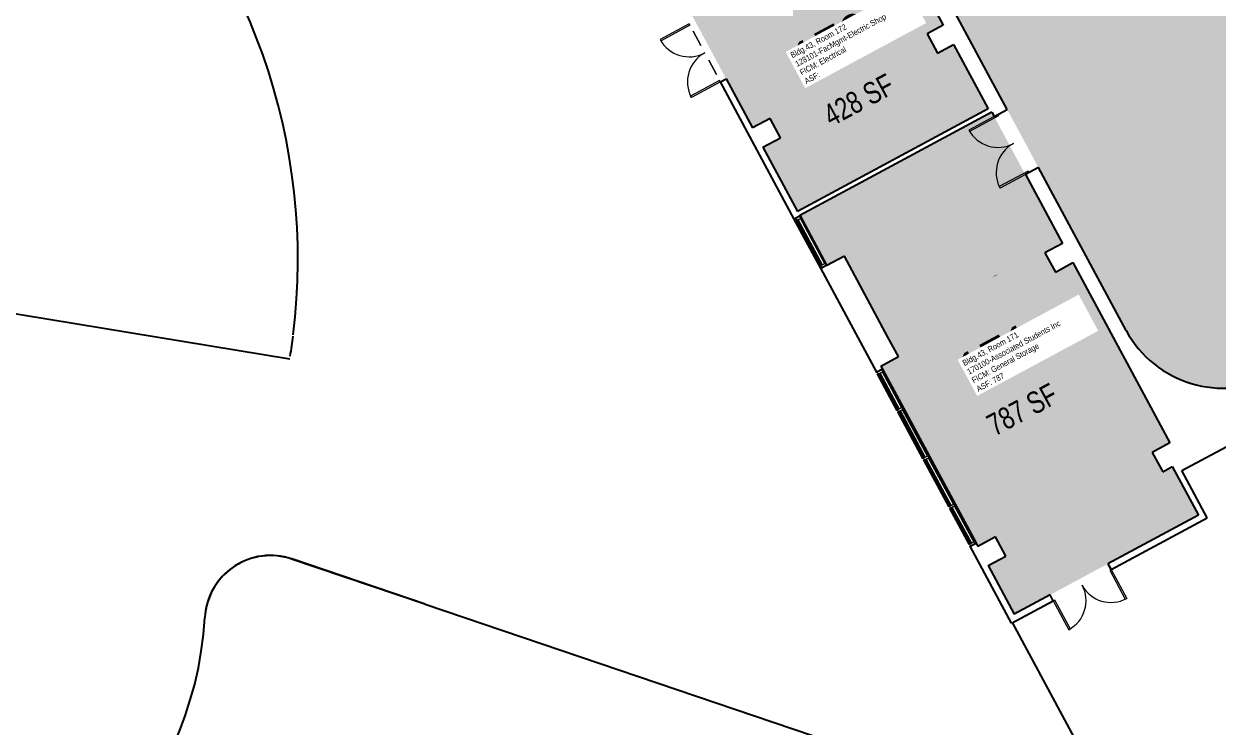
# Model space of a CAD drawing. Header units: inches. Extents: x 69213682 to 69221478, y 27658977 to 27667505.
# Drawn here: x 69217496 to 69218803, y 27660777 to 27661547 of the extents above; entities that cross this region are included whole.
import ezdxf
from ezdxf.enums import TextEntityAlignment as Align

# ---------------------------------------------------------------- set-up
doc = ezdxf.new("R2010")
doc.units = ezdxf.units.IN
doc.header["$LTSCALE"] = 100
doc.header["$MEASUREMENT"] = 0
for name, color, linetype in [('A-DOOR', 2, 'CONTINUOUS'), ('A-GLAZ', 1, 'CONTINUOUS'), ('A-IDEN-RNUM', 7, 'CONTINUOUS'), ('A-IDEN-SNUM', 4, 'CONTINUOUS'), ('A-IDEN-VNUM', 4, 'CONTINUOUS'), ('A-SITE', 3, 'CONTINUOUS'), ('A-WALL', 5, 'CONTINUOUS'), ('AREA-TEXT', 3, 'CONTINUOUS'), ('Rooms-Category-Color', 7, 'CONTINUOUS'), ('Rooms-College-Color', 7, 'CONTINUOUS'), ('Rooms-Department-Color', 7, 'CONTINUOUS'), ('Rooms-Division-Color', 7, 'CONTINUOUS'), ('Rooms-Information', 7, 'CONTINUOUS')]:
    doc.layers.add(name, color=color, linetype=linetype)
doc.layers.add('A-GENM', color=41, linetype='CONTINUOUS', lineweight=20)
doc.styles.add('CP_AREA', font='arial.ttf', dxfattribs={"height": 15})
doc.styles.add('CP_ROOMSNUMBER', font='arial.ttf', dxfattribs={"height": 1})
doc.styles.add('CP_ROOMVNUMBER', font='arial.ttf', dxfattribs={"width": 0.85, "height": 0.075})

# ---------------------------------------------------------------- blocks, each defined once
blk = doc.blocks.new('Double-Flush - 72_ x 84_ W_LOUVERS 18 X 18-1313-BACKGROUND Level 1 Parent View')
at = {"layer": 'A-DOOR', "lineweight": 20}
for p, q in [((-36, 39.5625), (-34.25, 39.5625)), ((-36, 3.5625), (-36, 39.5625)), ((-34.25, 3.5625), (-34.25, 39.5625)), ((34.25, 3.5625), (34.25, 39.5199)), ((36, 3.5625), (36, 39.5625)), ((-36, 3.5625), (-34.25, 3.5625)), ((36, 3.5625), (34.25, 3.5625))]:
    blk.add_line(p, q, dxfattribs=at)
at = {"layer": 'A-DOOR', "lineweight": 5}
for centre, start, end in [((-36, 3.5625), 0, 90), ((36, 3.5625), 90, 180)]:
    blk.add_arc(centre, 36, start, end, dxfattribs=at)
at = {"layer": 'A-GENM', "lineweight": 5}
for p, q in [((-9, 3.5625), (-27, 3.5625)), ((-27, 3.5625), (-9, 3.5625)), ((-26, 3.5625), (-10, 3.5625)), ((-26, 3.5625), (-10, 3.5625)), ((-26, 3.5625), (-10, 3.5625)), ((-26, 3.5625), (-10, 3.5625)), ((-26, 3.5625), (-10, 3.5625)), ((-26, 3.5625), (-10, 3.5625)), ((-26, 3.5625), (-10, 3.5625)), ((-10, 3.5625), (-26, 3.5625)), ((-26, 3.5625), (-10, 3.5625)), ((9, 3.5625), (27, 3.5625)), ((27, 3.5625), (9, 3.5625)), ((26, 3.5625), (10, 3.5625)), ((26, 3.5625), (10, 3.5625)), ((26, 3.5625), (10, 3.5625)), ((26, 3.5625), (10, 3.5625)), ((26, 3.5625), (10, 3.5625)), ((26, 3.5625), (10, 3.5625)), ((26, 3.5625), (10, 3.5625)), ((10, 3.5625), (26, 3.5625)), ((26, 3.5625), (10, 3.5625))]:
    blk.add_line(p, q, dxfattribs=at)
blk = doc.blocks.new('Double-Flush - 72_ x 84_-993-BACKGROUND Level 1 Parent View')
at = {"layer": 'A-DOOR', "lineweight": 20}
for p, q in [((-36, -5.8), (-36, -41.8)), ((-36, -5.8), (-34.3, -5.8)), ((-34.3, -5.8), (-34.3, -41.8)), ((34.2, -5.8), (34.2, -41.8)), ((36, -5.8), (34.2, -5.8)), ((36, -5.8), (36, -41.8)), ((-36, -41.8), (-34.3, -41.8))]:
    blk.add_line(p, q, dxfattribs=at)
at = {"layer": 'A-DOOR', "lineweight": 5}
for centre, start, end in [((-36, -5.8), 270, 360), ((36, -5.8), 180, 270)]:
    blk.add_arc(centre, 36, start, end, dxfattribs=at)
blk = doc.blocks.new('Double-Flush - SLO 72_ x 93_ 60 MIN-815-BACKGROUND Level 1 Parent View')
at = {"layer": 'A-DOOR', "lineweight": 20}
for p, q in [((-36, 39.6), (-34.3, 39.6)), ((-36, 3.6), (-36, 39.6)), ((-34.3, 3.6), (-34.3, 39.6)), ((34.2, 3.6), (34.2, 39.5)), ((36, 3.6), (36, 39.6)), ((-36, 3.6), (-34.3, 3.6)), ((36, 3.6), (34.2, 3.6))]:
    blk.add_line(p, q, dxfattribs=at)
at = {"layer": 'A-DOOR', "lineweight": 5}
for centre, start, end in [((-36, 3.6), 0, 90), ((36, 3.6), 90, 180)]:
    blk.add_arc(centre, 36, start, end, dxfattribs=at)
blk = doc.blocks.new('System Panel - Glazed-811-BACKGROUND Level 1 Parent View')
at = {"layer": 'A-GLAZ', "lineweight": 15}
for p, q in [((28.125, 1.75), (-28.125, 1.75)), ((-28.125, 1.75), (-28.125, 0.75)), ((-28.125, 0.75), (28.125, 0.75)), ((28.125, 0.75), (28.125, 1.75))]:
    blk.add_line(p, q, dxfattribs=at)
blk = doc.blocks.new('System Panel - Glazed-807-BACKGROUND Level 1 Parent View')
at = {"layer": 'A-GLAZ', "lineweight": 15}
for p, q in [((-22.125, 1.75), (22.125, 1.75)), ((-22.125, 0.75), (-22.125, 1.75)), ((22.125, 0.75), (-22.125, 0.75)), ((22.125, 1.75), (22.125, 0.75))]:
    blk.add_line(p, q, dxfattribs=at)
blk = doc.blocks.new('System Panel - Glazed-806-BACKGROUND Level 1 Parent View')
at = {"layer": 'A-GLAZ', "lineweight": 15}
for p, q in [((-28.75, 1.75), (28.75, 1.75)), ((-28.75, 0.75), (-28.75, 1.75)), ((28.75, 0.75), (-28.75, 0.75)), ((28.75, 1.75), (28.75, 0.75))]:
    blk.add_line(p, q, dxfattribs=at)
blk = doc.blocks.new('System Panel - Glazed-805-BACKGROUND Level 1 Parent View')
at = {"layer": 'A-GLAZ', "lineweight": 15}
for p, q in [((-28.75, 1.75), (28.75, 1.75)), ((-28.75, 0.75), (-28.75, 1.75)), ((28.75, 0.75), (-28.75, 0.75)), ((28.75, 1.75), (28.75, 0.75))]:
    blk.add_line(p, q, dxfattribs=at)
blk = doc.blocks.new('System Panel - Glazed-799-BACKGROUND Level 1 Parent View')
at = {"layer": 'A-GLAZ', "lineweight": 15}
for p, q in [((-22.125, 1.75), (22.125, 1.75)), ((-22.125, 0.75), (-22.125, 1.75)), ((22.125, 0.75), (-22.125, 0.75)), ((22.125, 1.75), (22.125, 0.75))]:
    blk.add_line(p, q, dxfattribs=at)

msp = doc.modelspace()

# ---------------------------------------------------------------- hatches: boundary and pattern name
at = {"layer": 'Rooms-Category-Color', "true_color": 0xffe090}
h = msp.add_hatch(color=41, dxfattribs=at)
edge = h.paths.add_edge_path()
edge.add_line((69218510.2, 27662429.4), (69218527.3, 27662397.7))
edge.add_line((69218527.3, 27662397.7), (69218356.4, 27662305.8))
edge.add_line((69218356.4, 27662305.8), (69218293, 27662271.7))
edge.add_line((69218293, 27662271.7), (69218268.7, 27662258.5))
edge.add_line((69218268.7, 27662258.5), (69218268.7, 27662258.5))
edge.add_line((69218268.7, 27662258.5), (69218268.6, 27662258.5))
edge.add_line((69218268.6, 27662258.5), (69218262.1, 27662254.3))
edge.add_line((69218262.1, 27662254.3), (69218255.9, 27662249.7))
edge.add_line((69218255.9, 27662249.7), (69218250, 27662244.8))
edge.add_line((69218250, 27662244.8), (69218244.5, 27662239.4))
edge.add_line((69218244.5, 27662239.4), (69218239.3, 27662233.7))
edge.add_line((69218239.3, 27662233.7), (69218234.5, 27662227.7))
edge.add_line((69218234.5, 27662227.7), (69218230, 27662221.4))
edge.add_line((69218230, 27662221.4), (69218226, 27662214.9))
edge.add_line((69218226, 27662214.9), (69218222.4, 27662208))
edge.add_line((69218222.4, 27662208), (69218219.3, 27662201))
edge.add_line((69218219.3, 27662201), (69218216.6, 27662193.8))
edge.add_line((69218216.6, 27662193.8), (69218214.4, 27662186.4))
edge.add_line((69218214.4, 27662186.4), (69218212.7, 27662178.9))
edge.add_line((69218212.7, 27662178.9), (69218211.4, 27662171.3))
edge.add_line((69218211.4, 27662171.3), (69218210.6, 27662163.7))
edge.add_line((69218210.6, 27662163.7), (69218210.4, 27662156))
edge.add_line((69218210.4, 27662156), (69218210.6, 27662148.3))
edge.add_line((69218210.6, 27662148.3), (69218211.3, 27662140.6))
edge.add_line((69218211.3, 27662140.6), (69218212.5, 27662133))
edge.add_line((69218212.5, 27662133), (69218214.2, 27662125.5))
edge.add_line((69218214.2, 27662125.5), (69218216.4, 27662118.1))
edge.add_line((69218216.4, 27662118.1), (69218219, 27662110.9))
edge.add_line((69218219, 27662110.9), (69218222.1, 27662103.8))
edge.add_line((69218222.1, 27662103.8), (69218222.2, 27662103.7))
edge.add_line((69218222.2, 27662103.7), (69218222.2, 27662103.7))
edge.add_line((69218222.2, 27662103.7), (69218572.5, 27661452.8))
edge.add_line((69218572.5, 27661452.8), (69218606.6, 27661389.4))
edge.add_line((69218606.6, 27661389.4), (69218702.6, 27661211.1))
edge.add_arc((69218808.3, 27661268), 120, 208.2896, 298.2896)
edge.add_line((69218865.1, 27661162.3), (69218886.3, 27661173.7))
edge.add_line((69218886.3, 27661173.7), (69218949.7, 27661207.8))
edge.add_line((69218949.7, 27661207.8), (69219118.7, 27661298.8))
edge.add_line((69219118.7, 27661298.8), (69219136.7, 27661265.4))
edge.add_line((69219136.7, 27661265.4), (69219263.5, 27661333.7))
edge.add_line((69219263.5, 27661333.7), (69219245.5, 27661367))
edge.add_line((69219245.5, 27661367), (69219414.6, 27661458))
edge.add_line((69219414.6, 27661458), (69219478, 27661492.2))
edge.add_line((69219478, 27661492.2), (69219499.1, 27661503.5))
edge.add_arc((69219442.3, 27661609.2), 120, 298.2896, 388.2896)
edge.add_line((69219547.9, 27661666.1), (69219492.5, 27661769.1))
edge.add_line((69219492.5, 27661769.1), (69219453.2, 27661842.2))
edge.add_line((69219453.2, 27661842.2), (69219419, 27661905.6))
edge.add_line((69219419, 27661905.6), (69219375, 27661987.5))
edge.add_line((69219375, 27661987.5), (69219363.6, 27662008.6))
edge.add_line((69219363.6, 27662008.6), (69219356.1, 27662022.4))
edge.add_line((69219356.1, 27662022.4), (69219355.9, 27662022.9))
edge.add_line((69219355.9, 27662022.9), (69219348.8, 27662036.1))
edge.add_line((69219348.8, 27662036.1), (69219269.1, 27662184.1))
edge.add_line((69219269.1, 27662184.1), (69219254.6, 27662211.1))
edge.add_line((69219254.6, 27662211.1), (69219243.2, 27662232.3))
edge.add_line((69219243.2, 27662232.3), (69219199.1, 27662314.2))
edge.add_line((69219199.1, 27662314.2), (69219165, 27662377.6))
edge.add_line((69219165, 27662377.6), (69219070.2, 27662553.7))
edge.add_arc((69218964.5, 27662496.8), 120, 28.2896, 118.2896)
edge.add_line((69218907.7, 27662602.5), (69218893.6, 27662594.9))
edge.add_line((69218893.6, 27662594.9), (69218879.5, 27662587.3))
edge.add_line((69218879.5, 27662587.3), (69218837.2, 27662564.6))
edge.add_line((69218837.2, 27662564.6), (69218795, 27662541.8))
edge.add_line((69218795, 27662541.8), (69218752.7, 27662519.1))
edge.add_line((69218752.7, 27662519.1), (69218738.6, 27662511.5))
edge.add_line((69218738.6, 27662511.5), (69218654.1, 27662466))
edge.add_line((69218654.1, 27662466), (69218637, 27662497.7))
edge.add_line((69218637, 27662497.7), (69218510.2, 27662429.4))
at = {"layer": 'Rooms-Category-Color', "true_color": 0xadadad}
msp.add_hatch(color=253, dxfattribs=at).paths.add_polyline_path([(69218293.8, 27661432.8), (69218313, 27661443.2), (69218324.4, 27661422), (69218305.1, 27661411.7), (69218342.9, 27661341.4), (69218551.6, 27661453.7), (69218513.8, 27661524), (69218496.2, 27661514.5), (69218484.8, 27661535.6), (69218502.4, 27661545.1), (69218426.3, 27661686.5), (69218217.6, 27661574.2)])
at = {"layer": 'Rooms-Category-Color', "true_color": 0xe3c5e1}
msp.add_hatch(color=254, dxfattribs=at).paths.add_polyline_path([(69218551.6, 27660953.8), (69218580.2, 27660900.7), (69218781.6, 27661009.1), (69218753.1, 27661062.2), (69218742.6, 27661056.6), (69218731.2, 27661077.7), (69218750.4, 27661088), (69218644.2, 27661285.3), (69218625.1, 27661275), (69218613.7, 27661296.1), (69218632.8, 27661306.4), (69218555.6, 27661449.9), (69218345.4, 27661336.8), (69218374.9, 27661282), (69218394.2, 27661292.4), (69218453.3, 27661182.5), (69218434, 27661172.2), (69218540.2, 27660974.9), (69218559.5, 27660985.3), (69218570.8, 27660964.2)])
at = {"layer": 'Rooms-College-Color', "true_color": 0xadadad}
h = msp.add_hatch(color=253, dxfattribs=at)
edge = h.paths.add_edge_path()
edge.add_line((69218510.2, 27662429.4), (69218527.3, 27662397.7))
edge.add_line((69218527.3, 27662397.7), (69218356.4, 27662305.8))
edge.add_line((69218356.4, 27662305.8), (69218293, 27662271.7))
edge.add_line((69218293, 27662271.7), (69218268.7, 27662258.5))
edge.add_line((69218268.7, 27662258.5), (69218268.7, 27662258.5))
edge.add_line((69218268.7, 27662258.5), (69218268.6, 27662258.5))
edge.add_line((69218268.6, 27662258.5), (69218262.1, 27662254.3))
edge.add_line((69218262.1, 27662254.3), (69218255.9, 27662249.7))
edge.add_line((69218255.9, 27662249.7), (69218250, 27662244.8))
edge.add_line((69218250, 27662244.8), (69218244.5, 27662239.4))
edge.add_line((69218244.5, 27662239.4), (69218239.3, 27662233.7))
edge.add_line((69218239.3, 27662233.7), (69218234.5, 27662227.7))
edge.add_line((69218234.5, 27662227.7), (69218230, 27662221.4))
edge.add_line((69218230, 27662221.4), (69218226, 27662214.9))
edge.add_line((69218226, 27662214.9), (69218222.4, 27662208))
edge.add_line((69218222.4, 27662208), (69218219.3, 27662201))
edge.add_line((69218219.3, 27662201), (69218216.6, 27662193.8))
edge.add_line((69218216.6, 27662193.8), (69218214.4, 27662186.4))
edge.add_line((69218214.4, 27662186.4), (69218212.7, 27662178.9))
edge.add_line((69218212.7, 27662178.9), (69218211.4, 27662171.3))
edge.add_line((69218211.4, 27662171.3), (69218210.6, 27662163.7))
edge.add_line((69218210.6, 27662163.7), (69218210.4, 27662156))
edge.add_line((69218210.4, 27662156), (69218210.6, 27662148.3))
edge.add_line((69218210.6, 27662148.3), (69218211.3, 27662140.6))
edge.add_line((69218211.3, 27662140.6), (69218212.5, 27662133))
edge.add_line((69218212.5, 27662133), (69218214.2, 27662125.5))
edge.add_line((69218214.2, 27662125.5), (69218216.4, 27662118.1))
edge.add_line((69218216.4, 27662118.1), (69218219, 27662110.9))
edge.add_line((69218219, 27662110.9), (69218222.1, 27662103.8))
edge.add_line((69218222.1, 27662103.8), (69218222.2, 27662103.7))
edge.add_line((69218222.2, 27662103.7), (69218222.2, 27662103.7))
edge.add_line((69218222.2, 27662103.7), (69218572.5, 27661452.8))
edge.add_line((69218572.5, 27661452.8), (69218606.6, 27661389.4))
edge.add_line((69218606.6, 27661389.4), (69218702.6, 27661211.1))
edge.add_arc((69218808.3, 27661268), 120, 208.2896, 298.2896)
edge.add_line((69218865.1, 27661162.3), (69218886.3, 27661173.7))
edge.add_line((69218886.3, 27661173.7), (69218949.7, 27661207.8))
edge.add_line((69218949.7, 27661207.8), (69219118.7, 27661298.8))
edge.add_line((69219118.7, 27661298.8), (69219136.7, 27661265.4))
edge.add_line((69219136.7, 27661265.4), (69219263.5, 27661333.7))
edge.add_line((69219263.5, 27661333.7), (69219245.5, 27661367))
edge.add_line((69219245.5, 27661367), (69219414.6, 27661458))
edge.add_line((69219414.6, 27661458), (69219478, 27661492.2))
edge.add_line((69219478, 27661492.2), (69219499.1, 27661503.5))
edge.add_arc((69219442.3, 27661609.2), 120, 298.2896, 388.2896)
edge.add_line((69219547.9, 27661666.1), (69219492.5, 27661769.1))
edge.add_line((69219492.5, 27661769.1), (69219453.2, 27661842.2))
edge.add_line((69219453.2, 27661842.2), (69219419, 27661905.6))
edge.add_line((69219419, 27661905.6), (69219375, 27661987.5))
edge.add_line((69219375, 27661987.5), (69219363.6, 27662008.6))
edge.add_line((69219363.6, 27662008.6), (69219356.1, 27662022.4))
edge.add_line((69219356.1, 27662022.4), (69219355.9, 27662022.9))
edge.add_line((69219355.9, 27662022.9), (69219348.8, 27662036.1))
edge.add_line((69219348.8, 27662036.1), (69219269.1, 27662184.1))
edge.add_line((69219269.1, 27662184.1), (69219254.6, 27662211.1))
edge.add_line((69219254.6, 27662211.1), (69219243.2, 27662232.3))
edge.add_line((69219243.2, 27662232.3), (69219199.1, 27662314.2))
edge.add_line((69219199.1, 27662314.2), (69219165, 27662377.6))
edge.add_line((69219165, 27662377.6), (69219070.2, 27662553.7))
edge.add_arc((69218964.5, 27662496.8), 120, 28.2896, 118.2896)
edge.add_line((69218907.7, 27662602.5), (69218893.6, 27662594.9))
edge.add_line((69218893.6, 27662594.9), (69218879.5, 27662587.3))
edge.add_line((69218879.5, 27662587.3), (69218837.2, 27662564.6))
edge.add_line((69218837.2, 27662564.6), (69218795, 27662541.8))
edge.add_line((69218795, 27662541.8), (69218752.7, 27662519.1))
edge.add_line((69218752.7, 27662519.1), (69218738.6, 27662511.5))
edge.add_line((69218738.6, 27662511.5), (69218654.1, 27662466))
edge.add_line((69218654.1, 27662466), (69218637, 27662497.7))
edge.add_line((69218637, 27662497.7), (69218510.2, 27662429.4))
for points in [[(69218293.8, 27661432.8), (69218313, 27661443.2), (69218324.4, 27661422), (69218305.1, 27661411.7), (69218342.9, 27661341.4), (69218551.6, 27661453.7), (69218513.8, 27661524), (69218496.2, 27661514.5), (69218484.8, 27661535.6), (69218502.4, 27661545.1), (69218426.3, 27661686.5), (69218217.6, 27661574.2)], [(69218551.6, 27660953.8), (69218580.2, 27660900.7), (69218781.6, 27661009.1), (69218753.1, 27661062.2), (69218742.6, 27661056.6), (69218731.2, 27661077.7), (69218750.4, 27661088), (69218644.2, 27661285.3), (69218625.1, 27661275), (69218613.7, 27661296.1), (69218632.8, 27661306.4), (69218555.6, 27661449.9), (69218345.4, 27661336.8), (69218374.9, 27661282), (69218394.2, 27661292.4), (69218453.3, 27661182.5), (69218434, 27661172.2), (69218540.2, 27660974.9), (69218559.5, 27660985.3), (69218570.8, 27660964.2)]]:
    msp.add_hatch(color=253, dxfattribs=at).paths.add_polyline_path(points)
at = {"layer": 'Rooms-Department-Color', "true_color": 0x604aed}
h = msp.add_hatch(color=173, dxfattribs=at)
edge = h.paths.add_edge_path()
edge.add_line((69218510.2, 27662429.4), (69218527.3, 27662397.7))
edge.add_line((69218527.3, 27662397.7), (69218356.4, 27662305.8))
edge.add_line((69218356.4, 27662305.8), (69218293, 27662271.7))
edge.add_line((69218293, 27662271.7), (69218268.7, 27662258.5))
edge.add_line((69218268.7, 27662258.5), (69218268.7, 27662258.5))
edge.add_line((69218268.7, 27662258.5), (69218268.6, 27662258.5))
edge.add_line((69218268.6, 27662258.5), (69218262.1, 27662254.3))
edge.add_line((69218262.1, 27662254.3), (69218255.9, 27662249.7))
edge.add_line((69218255.9, 27662249.7), (69218250, 27662244.8))
edge.add_line((69218250, 27662244.8), (69218244.5, 27662239.4))
edge.add_line((69218244.5, 27662239.4), (69218239.3, 27662233.7))
edge.add_line((69218239.3, 27662233.7), (69218234.5, 27662227.7))
edge.add_line((69218234.5, 27662227.7), (69218230, 27662221.4))
edge.add_line((69218230, 27662221.4), (69218226, 27662214.9))
edge.add_line((69218226, 27662214.9), (69218222.4, 27662208))
edge.add_line((69218222.4, 27662208), (69218219.3, 27662201))
edge.add_line((69218219.3, 27662201), (69218216.6, 27662193.8))
edge.add_line((69218216.6, 27662193.8), (69218214.4, 27662186.4))
edge.add_line((69218214.4, 27662186.4), (69218212.7, 27662178.9))
edge.add_line((69218212.7, 27662178.9), (69218211.4, 27662171.3))
edge.add_line((69218211.4, 27662171.3), (69218210.6, 27662163.7))
edge.add_line((69218210.6, 27662163.7), (69218210.4, 27662156))
edge.add_line((69218210.4, 27662156), (69218210.6, 27662148.3))
edge.add_line((69218210.6, 27662148.3), (69218211.3, 27662140.6))
edge.add_line((69218211.3, 27662140.6), (69218212.5, 27662133))
edge.add_line((69218212.5, 27662133), (69218214.2, 27662125.5))
edge.add_line((69218214.2, 27662125.5), (69218216.4, 27662118.1))
edge.add_line((69218216.4, 27662118.1), (69218219, 27662110.9))
edge.add_line((69218219, 27662110.9), (69218222.1, 27662103.8))
edge.add_line((69218222.1, 27662103.8), (69218222.2, 27662103.7))
edge.add_line((69218222.2, 27662103.7), (69218222.2, 27662103.7))
edge.add_line((69218222.2, 27662103.7), (69218572.5, 27661452.8))
edge.add_line((69218572.5, 27661452.8), (69218606.6, 27661389.4))
edge.add_line((69218606.6, 27661389.4), (69218702.6, 27661211.1))
edge.add_arc((69218808.3, 27661268), 120, 208.2896, 298.2896)
edge.add_line((69218865.1, 27661162.3), (69218886.3, 27661173.7))
edge.add_line((69218886.3, 27661173.7), (69218949.7, 27661207.8))
edge.add_line((69218949.7, 27661207.8), (69219118.7, 27661298.8))
edge.add_line((69219118.7, 27661298.8), (69219136.7, 27661265.4))
edge.add_line((69219136.7, 27661265.4), (69219263.5, 27661333.7))
edge.add_line((69219263.5, 27661333.7), (69219245.5, 27661367))
edge.add_line((69219245.5, 27661367), (69219414.6, 27661458))
edge.add_line((69219414.6, 27661458), (69219478, 27661492.2))
edge.add_line((69219478, 27661492.2), (69219499.1, 27661503.5))
edge.add_arc((69219442.3, 27661609.2), 120, 298.2896, 388.2896)
edge.add_line((69219547.9, 27661666.1), (69219492.5, 27661769.1))
edge.add_line((69219492.5, 27661769.1), (69219453.2, 27661842.2))
edge.add_line((69219453.2, 27661842.2), (69219419, 27661905.6))
edge.add_line((69219419, 27661905.6), (69219375, 27661987.5))
edge.add_line((69219375, 27661987.5), (69219363.6, 27662008.6))
edge.add_line((69219363.6, 27662008.6), (69219356.1, 27662022.4))
edge.add_line((69219356.1, 27662022.4), (69219355.9, 27662022.9))
edge.add_line((69219355.9, 27662022.9), (69219348.8, 27662036.1))
edge.add_line((69219348.8, 27662036.1), (69219269.1, 27662184.1))
edge.add_line((69219269.1, 27662184.1), (69219254.6, 27662211.1))
edge.add_line((69219254.6, 27662211.1), (69219243.2, 27662232.3))
edge.add_line((69219243.2, 27662232.3), (69219199.1, 27662314.2))
edge.add_line((69219199.1, 27662314.2), (69219165, 27662377.6))
edge.add_line((69219165, 27662377.6), (69219070.2, 27662553.7))
edge.add_arc((69218964.5, 27662496.8), 120, 28.2896, 118.2896)
edge.add_line((69218907.7, 27662602.5), (69218893.6, 27662594.9))
edge.add_line((69218893.6, 27662594.9), (69218879.5, 27662587.3))
edge.add_line((69218879.5, 27662587.3), (69218837.2, 27662564.6))
edge.add_line((69218837.2, 27662564.6), (69218795, 27662541.8))
edge.add_line((69218795, 27662541.8), (69218752.7, 27662519.1))
edge.add_line((69218752.7, 27662519.1), (69218738.6, 27662511.5))
edge.add_line((69218738.6, 27662511.5), (69218654.1, 27662466))
edge.add_line((69218654.1, 27662466), (69218637, 27662497.7))
edge.add_line((69218637, 27662497.7), (69218510.2, 27662429.4))
at = {"layer": 'Rooms-Department-Color', "true_color": 0xacacac}
msp.add_hatch(color=253, dxfattribs=at).paths.add_polyline_path([(69218293.8, 27661432.8), (69218313, 27661443.2), (69218324.4, 27661422), (69218305.1, 27661411.7), (69218342.9, 27661341.4), (69218551.6, 27661453.7), (69218513.8, 27661524), (69218496.2, 27661514.5), (69218484.8, 27661535.6), (69218502.4, 27661545.1), (69218426.3, 27661686.5), (69218217.6, 27661574.2)])
at = {"layer": 'Rooms-Department-Color', "true_color": 0x604aed}
msp.add_hatch(color=173, dxfattribs=at).paths.add_polyline_path([(69218551.6, 27660953.8), (69218580.2, 27660900.7), (69218781.6, 27661009.1), (69218753.1, 27661062.2), (69218742.6, 27661056.6), (69218731.2, 27661077.7), (69218750.4, 27661088), (69218644.2, 27661285.3), (69218625.1, 27661275), (69218613.7, 27661296.1), (69218632.8, 27661306.4), (69218555.6, 27661449.9), (69218345.4, 27661336.8), (69218374.9, 27661282), (69218394.2, 27661292.4), (69218453.3, 27661182.5), (69218434, 27661172.2), (69218540.2, 27660974.9), (69218559.5, 27660985.3), (69218570.8, 27660964.2)])
at = {"layer": 'Rooms-Division-Color', "true_color": 0x604aed}
h = msp.add_hatch(color=173, dxfattribs=at)
edge = h.paths.add_edge_path()
edge.add_line((69218510.2, 27662429.4), (69218527.3, 27662397.7))
edge.add_line((69218527.3, 27662397.7), (69218356.4, 27662305.8))
edge.add_line((69218356.4, 27662305.8), (69218293, 27662271.7))
edge.add_line((69218293, 27662271.7), (69218268.7, 27662258.5))
edge.add_line((69218268.7, 27662258.5), (69218268.7, 27662258.5))
edge.add_line((69218268.7, 27662258.5), (69218268.6, 27662258.5))
edge.add_line((69218268.6, 27662258.5), (69218262.1, 27662254.3))
edge.add_line((69218262.1, 27662254.3), (69218255.9, 27662249.7))
edge.add_line((69218255.9, 27662249.7), (69218250, 27662244.8))
edge.add_line((69218250, 27662244.8), (69218244.5, 27662239.4))
edge.add_line((69218244.5, 27662239.4), (69218239.3, 27662233.7))
edge.add_line((69218239.3, 27662233.7), (69218234.5, 27662227.7))
edge.add_line((69218234.5, 27662227.7), (69218230, 27662221.4))
edge.add_line((69218230, 27662221.4), (69218226, 27662214.9))
edge.add_line((69218226, 27662214.9), (69218222.4, 27662208))
edge.add_line((69218222.4, 27662208), (69218219.3, 27662201))
edge.add_line((69218219.3, 27662201), (69218216.6, 27662193.8))
edge.add_line((69218216.6, 27662193.8), (69218214.4, 27662186.4))
edge.add_line((69218214.4, 27662186.4), (69218212.7, 27662178.9))
edge.add_line((69218212.7, 27662178.9), (69218211.4, 27662171.3))
edge.add_line((69218211.4, 27662171.3), (69218210.6, 27662163.7))
edge.add_line((69218210.6, 27662163.7), (69218210.4, 27662156))
edge.add_line((69218210.4, 27662156), (69218210.6, 27662148.3))
edge.add_line((69218210.6, 27662148.3), (69218211.3, 27662140.6))
edge.add_line((69218211.3, 27662140.6), (69218212.5, 27662133))
edge.add_line((69218212.5, 27662133), (69218214.2, 27662125.5))
edge.add_line((69218214.2, 27662125.5), (69218216.4, 27662118.1))
edge.add_line((69218216.4, 27662118.1), (69218219, 27662110.9))
edge.add_line((69218219, 27662110.9), (69218222.1, 27662103.8))
edge.add_line((69218222.1, 27662103.8), (69218222.2, 27662103.7))
edge.add_line((69218222.2, 27662103.7), (69218222.2, 27662103.7))
edge.add_line((69218222.2, 27662103.7), (69218572.5, 27661452.8))
edge.add_line((69218572.5, 27661452.8), (69218606.6, 27661389.4))
edge.add_line((69218606.6, 27661389.4), (69218702.6, 27661211.1))
edge.add_arc((69218808.3, 27661268), 120, 208.2896, 298.2896)
edge.add_line((69218865.1, 27661162.3), (69218886.3, 27661173.7))
edge.add_line((69218886.3, 27661173.7), (69218949.7, 27661207.8))
edge.add_line((69218949.7, 27661207.8), (69219118.7, 27661298.8))
edge.add_line((69219118.7, 27661298.8), (69219136.7, 27661265.4))
edge.add_line((69219136.7, 27661265.4), (69219263.5, 27661333.7))
edge.add_line((69219263.5, 27661333.7), (69219245.5, 27661367))
edge.add_line((69219245.5, 27661367), (69219414.6, 27661458))
edge.add_line((69219414.6, 27661458), (69219478, 27661492.2))
edge.add_line((69219478, 27661492.2), (69219499.1, 27661503.5))
edge.add_arc((69219442.3, 27661609.2), 120, 298.2896, 388.2896)
edge.add_line((69219547.9, 27661666.1), (69219492.5, 27661769.1))
edge.add_line((69219492.5, 27661769.1), (69219453.2, 27661842.2))
edge.add_line((69219453.2, 27661842.2), (69219419, 27661905.6))
edge.add_line((69219419, 27661905.6), (69219375, 27661987.5))
edge.add_line((69219375, 27661987.5), (69219363.6, 27662008.6))
edge.add_line((69219363.6, 27662008.6), (69219356.1, 27662022.4))
edge.add_line((69219356.1, 27662022.4), (69219355.9, 27662022.9))
edge.add_line((69219355.9, 27662022.9), (69219348.8, 27662036.1))
edge.add_line((69219348.8, 27662036.1), (69219269.1, 27662184.1))
edge.add_line((69219269.1, 27662184.1), (69219254.6, 27662211.1))
edge.add_line((69219254.6, 27662211.1), (69219243.2, 27662232.3))
edge.add_line((69219243.2, 27662232.3), (69219199.1, 27662314.2))
edge.add_line((69219199.1, 27662314.2), (69219165, 27662377.6))
edge.add_line((69219165, 27662377.6), (69219070.2, 27662553.7))
edge.add_arc((69218964.5, 27662496.8), 120, 28.2896, 118.2896)
edge.add_line((69218907.7, 27662602.5), (69218893.6, 27662594.9))
edge.add_line((69218893.6, 27662594.9), (69218879.5, 27662587.3))
edge.add_line((69218879.5, 27662587.3), (69218837.2, 27662564.6))
edge.add_line((69218837.2, 27662564.6), (69218795, 27662541.8))
edge.add_line((69218795, 27662541.8), (69218752.7, 27662519.1))
edge.add_line((69218752.7, 27662519.1), (69218738.6, 27662511.5))
edge.add_line((69218738.6, 27662511.5), (69218654.1, 27662466))
edge.add_line((69218654.1, 27662466), (69218637, 27662497.7))
edge.add_line((69218637, 27662497.7), (69218510.2, 27662429.4))
at = {"layer": 'Rooms-Division-Color', "true_color": 0xadadad}
msp.add_hatch(color=253, dxfattribs=at).paths.add_polyline_path([(69218293.8, 27661432.8), (69218313, 27661443.2), (69218324.4, 27661422), (69218305.1, 27661411.7), (69218342.9, 27661341.4), (69218551.6, 27661453.7), (69218513.8, 27661524), (69218496.2, 27661514.5), (69218484.8, 27661535.6), (69218502.4, 27661545.1), (69218426.3, 27661686.5), (69218217.6, 27661574.2)])
at = {"layer": 'Rooms-Division-Color', "true_color": 0x604aed}
msp.add_hatch(color=173, dxfattribs=at).paths.add_polyline_path([(69218551.6, 27660953.8), (69218580.2, 27660900.7), (69218781.6, 27661009.1), (69218753.1, 27661062.2), (69218742.6, 27661056.6), (69218731.2, 27661077.7), (69218750.4, 27661088), (69218644.2, 27661285.3), (69218625.1, 27661275), (69218613.7, 27661296.1), (69218632.8, 27661306.4), (69218555.6, 27661449.9), (69218345.4, 27661336.8), (69218374.9, 27661282), (69218394.2, 27661292.4), (69218453.3, 27661182.5), (69218434, 27661172.2), (69218540.2, 27660974.9), (69218559.5, 27660985.3), (69218570.8, 27660964.2)])

# ---------------------------------------------------------------- linework, layer by layer
at = {"layer": 'A-DOOR'}
for p, q in [((69218686.1, 27660949.6), (69218686.1, 27660949.5)), ((69218622.7, 27660915.4), (69218622.7, 27660915.4))]:
    msp.add_line(p, q, dxfattribs=at)
at = {"layer": 'A-GLAZ'}
for p, q in [((69218368.4, 27661279.1), (69218339.4, 27661333)), ((69218345.7, 27661336.4), (69218374.7, 27661282.4)), ((69218373.1, 27661284.4), (69218346.5, 27661334)), ((69218368.7, 27661282.1), (69218342.1, 27661331.6)), ((69218429.9, 27661164.8), (69218429.7, 27661165.3)), ((69218452.1, 27661123.6), (69218430.6, 27661163.5)), ((69218452.7, 27661124.6), (69218431.8, 27661163.6)), ((69218435.9, 27661168.6), (69218538.3, 27660978.4)), ((69218457.2, 27661127), (69218436.2, 27661165.9)), ((69218485.6, 27661074.1), (69218458.3, 27661124.8)), ((69218480.5, 27661070.8), (69218452.7, 27661122.4)), ((69218481.2, 27661071.8), (69218453.9, 27661122.4)), ((69218514, 27661021.3), (69218486.8, 27661071.9)), ((69218508.9, 27661018), (69218481.2, 27661069.5)), ((69218509.6, 27661018.9), (69218482.4, 27661069.6)), ((69218536.2, 27660980.1), (69218515.2, 27661019.1)), ((69218531.1, 27660976.8), (69218509.6, 27661016.7)), ((69218531.8, 27660977.8), (69218510.8, 27661016.7)), ((69218532, 27660975.1), (69218531.8, 27660975.5))]:
    msp.add_line(p, q, dxfattribs=at)
at = {"layer": 'A-GLAZ', "lineweight": 20, "extrusion": (0, 0, -1)}
for p, q in [((69218345.3, 27661336.2), (69218340.9, 27661333.8)), ((69218340.9, 27661333.8), (69218342.1, 27661331.6)), ((69218342.1, 27661331.6), (69218346.5, 27661334)), ((69218346.5, 27661334), (69218345.3, 27661336.2)), ((69218429.9, 27661164.8), (69218430.8, 27661165.3)), ((69218430.6, 27661165.8), (69218435, 27661168.1)), ((69218430.8, 27661165.3), (69218430.6, 27661165.8)), ((69218431.5, 27661164), (69218430.6, 27661163.5)), ((69218431.8, 27661163.6), (69218431.5, 27661164)), ((69218436.2, 27661165.9), (69218431.8, 27661163.6)), ((69218435, 27661168.1), (69218436.2, 27661165.9)), ((69218452.1, 27661123.6), (69218453, 27661124.2)), ((69218452.7, 27661124.6), (69218457.2, 27661127)), ((69218453, 27661124.2), (69218452.7, 27661124.6)), ((69218453.7, 27661122.8), (69218452.7, 27661122.4)), ((69218453.9, 27661122.4), (69218453.7, 27661122.8)), ((69218458.3, 27661124.8), (69218453.9, 27661122.4)), ((69218457.2, 27661127), (69218458.3, 27661124.8)), ((69218480.5, 27661070.8), (69218481.4, 27661071.3)), ((69218481.2, 27661071.8), (69218485.6, 27661074.1)), ((69218481.4, 27661071.3), (69218481.2, 27661071.8)), ((69218486.8, 27661071.9), (69218482.4, 27661069.6)), ((69218485.6, 27661074.1), (69218486.8, 27661071.9)), ((69218482.1, 27661070), (69218481.2, 27661069.5)), ((69218482.4, 27661069.6), (69218482.1, 27661070)), ((69218508.9, 27661018), (69218509.9, 27661018.5)), ((69218509.6, 27661018.9), (69218514, 27661021.3)), ((69218509.9, 27661018.5), (69218509.6, 27661018.9)), ((69218515.2, 27661019.1), (69218510.8, 27661016.7)), ((69218514, 27661021.3), (69218515.2, 27661019.1)), ((69218510.6, 27661017.2), (69218509.6, 27661016.7)), ((69218510.8, 27661016.7), (69218510.6, 27661017.2))]:
    msp.add_line(p, q, dxfattribs=at)
at = {"layer": 'A-GLAZ', "lineweight": 20}
for p, q in [((69218373.1, 27661284.4), (69218368.7, 27661282.1)), ((69218368.7, 27661282.1), (69218369.9, 27661279.9)), ((69218369.9, 27661279.9), (69218374.3, 27661282.2)), ((69218374.3, 27661282.2), (69218373.1, 27661284.4)), ((69218531.8, 27660977.8), (69218536.2, 27660980.1)), ((69218536.2, 27660980.1), (69218537.4, 27660977.9)), ((69218531.1, 27660976.8), (69218532, 27660977.3)), ((69218532, 27660977.3), (69218531.8, 27660977.8)), ((69218532.7, 27660976), (69218531.8, 27660975.5)), ((69218533, 27660975.6), (69218532.7, 27660976)), ((69218537.4, 27660977.9), (69218533, 27660975.6))]:
    msp.add_line(p, q, dxfattribs=at)
at = {"layer": 'A-SITE'}
for p, q in [((69217411.8, 27661241.7), (69217787.4, 27661180.1)), ((69217935.3, 27660911.6), (69217789.3, 27660961)), ((69217935.4, 27660911.6), (69217789.4, 27660961.1)), ((69217935.4, 27660911.6), (69218466.8, 27660731.7)), ((69219207.5, 27659722.9), (69218578.1, 27660891.5))]:
    msp.add_line(p, q, dxfattribs=at)
for centre, radius, start, end in [((69217124.2, 27661288.8), 672, 352.9528, 99.0772), ((69217124.2, 27661288.8), 672, 350.9484, 352.8248), ((69217766.3, 27660892.9), 72, 71.2944, 176.6123), ((69217766.2, 27660892.8), 72, 71.2944, 174.0436), ((69217298.8, 27660920.6), 396.3, 273.5379, 356.6123)]:
    msp.add_arc(centre, radius, start, end, dxfattribs=at)
at = {"layer": 'A-WALL'}
for p, q in [((69218572.5, 27661452.8), (69218222.2, 27662103.6)), ((69218426.3, 27661686.5), (69218502.4, 27661545.1)), ((69218502.4, 27661545.1), (69218484.8, 27661535.6)), ((69218484.8, 27661535.6), (69218496.2, 27661514.5)), ((69218496.2, 27661514.5), (69218513.8, 27661524)), ((69218513.8, 27661524), (69218551.6, 27661453.7)), ((69218258.6, 27661483.1), (69218264.8, 27661486.5)), ((69218339.4, 27661333), (69218258.6, 27661483.1)), ((69218264.8, 27661486.5), (69218293.8, 27661432.8)), ((69218551.6, 27661453.7), (69218342.9, 27661341.4)), ((69218555.6, 27661449.9), (69218345.4, 27661336.8)), ((69218555.6, 27661449.9), (69218558.2, 27661445.1)), ((69218558.2, 27661445.1), (69218572.5, 27661452.8)), ((69218313, 27661443.2), (69218293.8, 27661432.8)), ((69218324.4, 27661422), (69218313, 27661443.2)), ((69218305.1, 27661411.7), (69218324.4, 27661422)), ((69218305.1, 27661411.7), (69218342.9, 27661341.4)), ((69218606.6, 27661389.4), (69218592.3, 27661381.7)), ((69218702.6, 27661211.1), (69218606.6, 27661389.4)), ((69218592.3, 27661381.7), (69218632.8, 27661306.4)), ((69218345.7, 27661336.4), (69218339.4, 27661333)), ((69218345.4, 27661336.8), (69218345.7, 27661336.4)), ((69218632.8, 27661306.4), (69218613.7, 27661296.1)), ((69218613.7, 27661296.1), (69218625.1, 27661275)), ((69218368.4, 27661279.1), (69218374.7, 27661282.4)), ((69218374.7, 27661282.4), (69218374.9, 27661282)), ((69218394.2, 27661292.4), (69218374.9, 27661282)), ((69218441.9, 27661203.7), (69218394.2, 27661292.4)), ((69218625.1, 27661275), (69218644.2, 27661285.3)), ((69218644.2, 27661285.3), (69218750.4, 27661088)), ((69218429.7, 27661165.3), (69218368.4, 27661279.1)), ((69218453.3, 27661182.5), (69218441.9, 27661203.7)), ((69218434, 27661172.2), (69218453.3, 27661182.5)), ((69218435.9, 27661168.6), (69218429.7, 27661165.3)), ((69218434, 27661172.2), (69218435.9, 27661168.6)), ((69218763.6, 27661057.7), (69218901.8, 27661132.1)), ((69218750.4, 27661088), (69218731.2, 27661077.7)), ((69218731.2, 27661077.7), (69218742.6, 27661056.6)), ((69218742.6, 27661056.6), (69218753.1, 27661062.2)), ((69218753.1, 27661062.2), (69218781.6, 27661009.1)), ((69218791.3, 27661006.2), (69218763.6, 27661057.7)), ((69218781.6, 27661009.1), (69218682.7, 27660955.8)), ((69218686.1, 27660949.6), (69218791.3, 27661006.2)), ((69218559.5, 27660985.3), (69218540.2, 27660974.9)), ((69218570.8, 27660964.2), (69218559.5, 27660985.3)), ((69218532, 27660975.1), (69218538.3, 27660978.4)), ((69218577.3, 27660891), (69218532, 27660975.1)), ((69218538.3, 27660978.4), (69218540.2, 27660974.9)), ((69218551.6, 27660953.8), (69218570.8, 27660964.2)), ((69218551.6, 27660953.8), (69218580.2, 27660900.7)), ((69218682.7, 27660955.8), (69218686.1, 27660949.6)), ((69218577.3, 27660891), (69218622.7, 27660915.4)), ((69218619.3, 27660921.7), (69218580.2, 27660900.7)), ((69218622.7, 27660915.4), (69218619.3, 27660921.7))]:
    msp.add_line(p, q, dxfattribs=at)
msp.add_arc((69218808.3, 27661268), 120, 208.2896, 298.2896, dxfattribs=at)

# ---------------------------------------------------------------- block references
at = {"layer": 'A-DOOR'}
for name, p, rotation in [('Double-Flush - 72_ x 84_ W_LOUVERS 18 X 18-1313-BACKGROUND Level 1 Parent View', (69218244.6, 27661516.5), 118.2896483564979), ('Double-Flush - 72_ x 84_-993-BACKGROUND Level 1 Parent View', (69218584.4, 27661418.4), 298.2896483564979), ('Double-Flush - SLO 72_ x 93_ 60 MIN-815-BACKGROUND Level 1 Parent View', (69218652.7, 27660935.6), 208.2896483564979)]:
    msp.add_blockref(name, p, dxfattribs=dict(at, rotation=rotation))
at = {"layer": 'A-GLAZ', "rotation": 118.2896483564979}
for name, p in [('System Panel - Glazed-811-BACKGROUND Level 1 Parent View', (69218357.6, 27661308)), ('System Panel - Glazed-799-BACKGROUND Level 1 Parent View', (69218444.5, 27661145.3)), ('System Panel - Glazed-805-BACKGROUND Level 1 Parent View', (69218469.8, 27661098.3)), ('System Panel - Glazed-806-BACKGROUND Level 1 Parent View', (69218498.2, 27661045.4)), ('System Panel - Glazed-807-BACKGROUND Level 1 Parent View', (69218523.5, 27660998.4))]:
    msp.add_blockref(name, p, dxfattribs=at)

# ---------------------------------------------------------------- texts
at = {"layer": 'A-IDEN-RNUM', "style": 'CP_ROOMSNUMBER', "width": 0.85}
msp.add_text('0171-00', height=1, rotation=28.29, dxfattribs=at).set_placement((69218555.8, 27661268.6))
at = {"layer": 'A-IDEN-SNUM', "style": 'CP_ROOMSNUMBER', "width": 0.85}
msp.add_text('0430017100', height=1, rotation=28.29, dxfattribs=at).set_placement((69218555.8, 27661268.6))
at = {"layer": 'A-IDEN-VNUM', "style": 'CP_ROOMVNUMBER', "width": 0.85}
for s, p in [('172', (69218382.1, 27661521.9)), ('171', (69218563.1, 27661181.2))]:
    msp.add_text(s, height=45, rotation=28.29, dxfattribs=at).set_placement(p, align=Align.MIDDLE)
at = {"layer": 'AREA-TEXT', "style": 'CP_AREA', "width": 0.75}
for s, p in [('428 SF', (69218409.9, 27661463.4)), ('787 SF', (69218588.8, 27661124.7))]:
    msp.add_text(s, height=24, rotation=28.29, dxfattribs=at).set_placement(p, align=Align.MIDDLE_CENTER)

# ---------------------------------------------------------------- next in the draw order: texts
at = {"layer": 'Rooms-Information', "char_height": 6.429, "width": 144, "attachment_point": 7, "rotation": 28.29, "style": 'CP_ROOMVNUMBER', "bg_fill": 3, "box_fill_scale": 1.5, "bg_fill_color": 256, "bg_fill_true_color": 13158600, "bg_fill_transparency": 0}
for s, insert in [('Bldg.43, Room 172^M^J128101-FacMgmt-Electric Shop^M^JFICM: Electrical^M^JASF: ', (69218352.7, 27661480.5)), ('Bldg.43, Room 171^M^J170100-Associated Students Inc^M^JFICM: General Storage^M^JASF: 787', (69218540.9, 27661143.7))]:
    msp.add_mtext(s, dxfattribs=dict(at, insert=insert))

doc.saveas('drawing.dxf')
